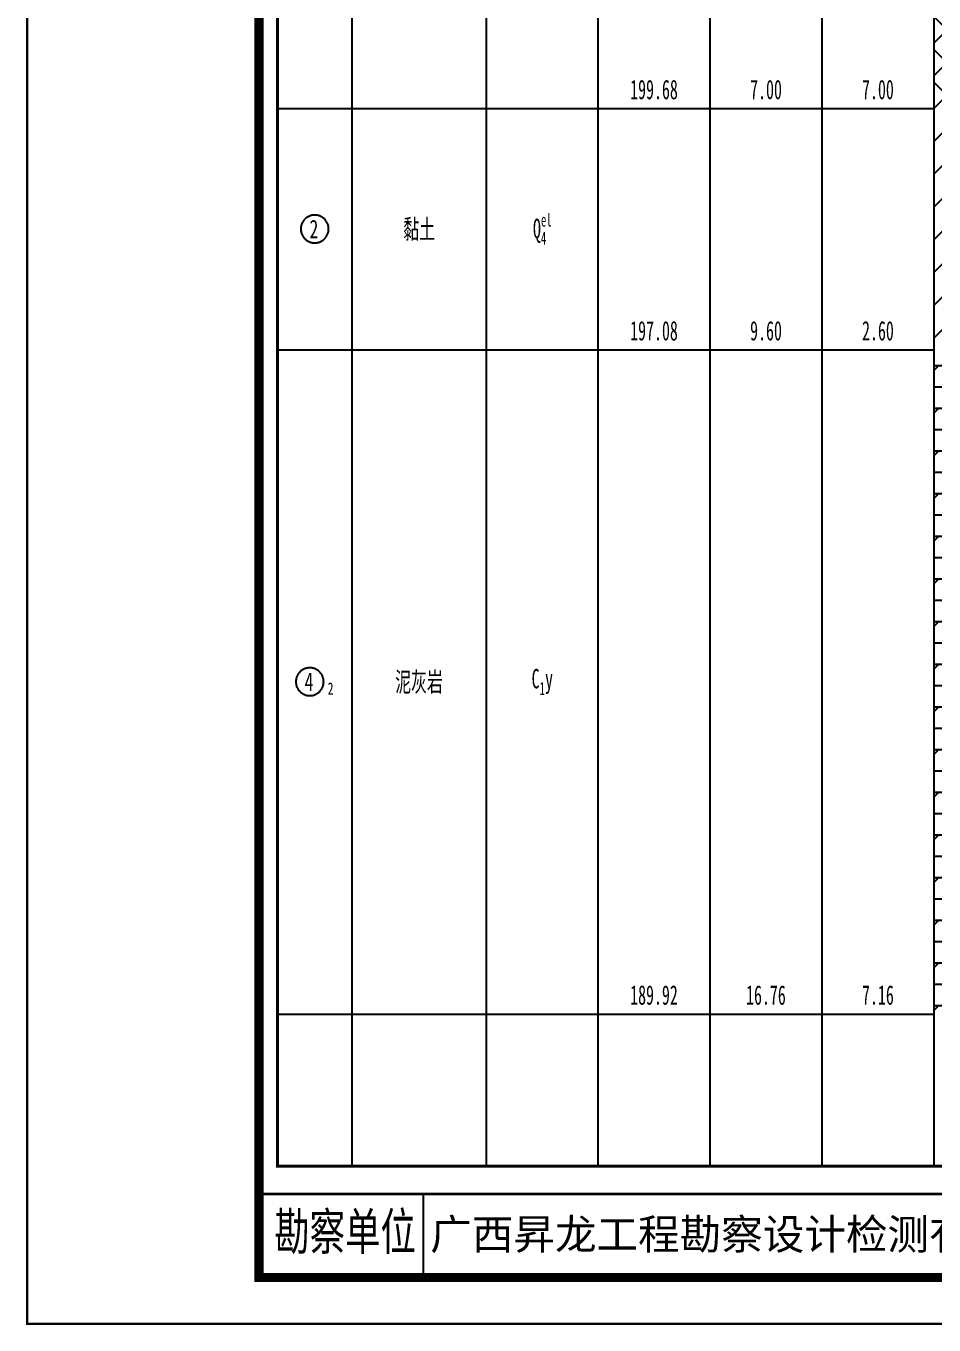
# Model space of a CAD drawing. Header units: millimetres. Extents: x 1264 to 9491, y 619 to 916.
# Drawn here: x 4382 to 4479.9, y 618.8 to 758.8 of the extents above; entities that cross this region are included whole.
import ezdxf
from ezdxf.enums import TextEntityAlignment as Align

# ---------------------------------------------------------------- set-up
doc = ezdxf.new("R2010")
doc.units = ezdxf.units.MM
doc.layers.add('GICAD_POU_TEXTS', color=7, linetype='Continuous')
doc.styles.add('HT', font='simhei.ttf')
doc.styles.add('LZ_FONT', font='simfang_0.ttf', dxfattribs={"width": 0.7, "height": 8})
doc.styles.add('成果图图块', font='simfang_0.ttf', dxfattribs={"height": 2.5})
doc.styles.add('成果图表体', font='simfang_0.ttf', dxfattribs={"width": 0.6, "height": 2.1})

# ---------------------------------------------------------------- blocks, each defined once
blk = doc.blocks.new('ZZT_DCBH_Z.dwg26', base_point=(-0.02, 0))
at = {"color": 7}
blk.add_polyline3d([(-1.52, 0.02, 0), (-1.52, -0.06, 0), (-1.52, -0.13, 0), (-1.51, -0.2, 0), (-1.5, -0.28, 0), (-1.48, -0.35, 0), (-1.46, -0.42, 0), (-1.44, -0.49, 0), (-1.41, -0.56, 0), (-1.38, -0.63, 0), (-1.35, -0.69, 0), (-1.31, -0.76, 0), (-1.27, -0.82, 0), (-1.23, -0.88, 0), (-1.18, -0.94, 0), (-1.14, -0.99, 0), (-1.09, -1.04, 0), (-1.03, -1.1, 0), (-0.98, -1.14, 0), (-0.92, -1.19, 0), (-0.86, -1.23, 0), (-0.8, -1.27, 0), (-0.73, -1.31, 0), (-0.67, -1.34, 0), (-0.6, -1.37, 0), (-0.53, -1.4, 0), (-0.46, -1.42, 0), (-0.39, -1.44, 0), (-0.32, -1.46, 0), (-0.25, -1.47, 0), (-0.17, -1.48, 0), (-0.1, -1.48, 0), (-0.02, -1.48, 0), (0.05, -1.48, 0), (0.12, -1.48, 0), (0.2, -1.47, 0), (0.27, -1.46, 0), (0.34, -1.44, 0), (0.41, -1.42, 0), (0.48, -1.4, 0), (0.55, -1.37, 0), (0.62, -1.34, 0), (0.68, -1.31, 0), (0.75, -1.27, 0), (0.81, -1.23, 0), (0.87, -1.19, 0), (0.93, -1.14, 0), (0.98, -1.1, 0), (1.04, -1.04, 0), (1.09, -0.99, 0), (1.13, -0.94, 0), (1.18, -0.88, 0), (1.22, -0.82, 0), (1.26, -0.76, 0), (1.3, -0.69, 0), (1.33, -0.63, 0), (1.36, -0.56, 0), (1.39, -0.49, 0), (1.41, -0.42, 0), (1.43, -0.35, 0), (1.45, -0.28, 0), (1.46, -0.2, 0), (1.47, -0.13, 0), (1.47, -0.06, 0), (1.48, 0.02, 0), (1.47, 0.09, 0), (1.47, 0.16, 0), (1.46, 0.24, 0), (1.45, 0.31, 0), (1.43, 0.38, 0), (1.41, 0.45, 0), (1.39, 0.52, 0), (1.36, 0.59, 0), (1.33, 0.66, 0), (1.3, 0.72, 0), (1.26, 0.79, 0), (1.22, 0.85, 0), (1.18, 0.91, 0), (1.13, 0.97, 0), (1.09, 1.02, 0), (1.04, 1.08, 0), (0.98, 1.13, 0), (0.93, 1.18, 0), (0.87, 1.22, 0), (0.81, 1.26, 0), (0.75, 1.3, 0), (0.68, 1.34, 0), (0.62, 1.37, 0), (0.55, 1.4, 0), (0.48, 1.43, 0), (0.41, 1.45, 0), (0.34, 1.47, 0), (0.27, 1.49, 0), (0.2, 1.5, 0), (0.12, 1.51, 0), (0.05, 1.51, 0), (-0.02, 1.52, 0), (-0.1, 1.51, 0), (-0.17, 1.51, 0), (-0.25, 1.5, 0), (-0.32, 1.49, 0), (-0.39, 1.47, 0), (-0.46, 1.45, 0), (-0.53, 1.43, 0), (-0.6, 1.4, 0), (-0.67, 1.37, 0), (-0.73, 1.34, 0), (-0.8, 1.3, 0), (-0.86, 1.26, 0), (-0.92, 1.22, 0), (-0.98, 1.18, 0), (-1.03, 1.13, 0), (-1.09, 1.08, 0), (-1.14, 1.02, 0), (-1.18, 0.97, 0), (-1.23, 0.91, 0), (-1.27, 0.85, 0), (-1.31, 0.79, 0), (-1.35, 0.72, 0), (-1.38, 0.66, 0), (-1.41, 0.59, 0), (-1.44, 0.52, 0), (-1.46, 0.45, 0), (-1.48, 0.38, 0), (-1.5, 0.31, 0), (-1.51, 0.24, 0), (-1.52, 0.16, 0), (-1.52, 0.09, 0), (-1.52, 0.02, 0)], dxfattribs=at)
at = {"layer": 'GICAD_POU_TEXTS', "color": 7, "style": '成果图图块', "width": 0.7}
blk.add_text('2', height=2, dxfattribs=at).set_placement((-0.11, -0.99), align=Align.CENTER)
blk = doc.blocks.new('ZZT_DCBH_Y1.dwg21', base_point=(0.51, 0))
at = {"color": 7}
blk.add_polyline3d([(-1.52, 0.02, 0), (-1.52, -0.06, 0), (-1.52, -0.13, 0), (-1.51, -0.2, 0), (-1.5, -0.28, 0), (-1.48, -0.35, 0), (-1.46, -0.42, 0), (-1.44, -0.49, 0), (-1.41, -0.56, 0), (-1.38, -0.63, 0), (-1.35, -0.69, 0), (-1.31, -0.76, 0), (-1.27, -0.82, 0), (-1.23, -0.88, 0), (-1.18, -0.94, 0), (-1.14, -0.99, 0), (-1.09, -1.04, 0), (-1.03, -1.1, 0), (-0.98, -1.14, 0), (-0.92, -1.19, 0), (-0.86, -1.23, 0), (-0.8, -1.27, 0), (-0.73, -1.31, 0), (-0.67, -1.34, 0), (-0.6, -1.37, 0), (-0.53, -1.4, 0), (-0.46, -1.42, 0), (-0.39, -1.44, 0), (-0.32, -1.46, 0), (-0.25, -1.47, 0), (-0.17, -1.48, 0), (-0.1, -1.48, 0), (-0.02, -1.48, 0), (0.05, -1.48, 0), (0.12, -1.48, 0), (0.2, -1.47, 0), (0.27, -1.46, 0), (0.34, -1.44, 0), (0.41, -1.42, 0), (0.48, -1.4, 0), (0.55, -1.37, 0), (0.62, -1.34, 0), (0.68, -1.31, 0), (0.75, -1.27, 0), (0.81, -1.23, 0), (0.87, -1.19, 0), (0.93, -1.14, 0), (0.98, -1.1, 0), (1.04, -1.04, 0), (1.09, -0.99, 0), (1.13, -0.94, 0), (1.18, -0.88, 0), (1.22, -0.82, 0), (1.26, -0.76, 0), (1.3, -0.69, 0), (1.33, -0.63, 0), (1.36, -0.56, 0), (1.39, -0.49, 0), (1.41, -0.42, 0), (1.43, -0.35, 0), (1.45, -0.28, 0), (1.46, -0.2, 0), (1.47, -0.13, 0), (1.47, -0.06, 0), (1.48, 0.02, 0), (1.47, 0.09, 0), (1.47, 0.16, 0), (1.46, 0.24, 0), (1.45, 0.31, 0), (1.43, 0.38, 0), (1.41, 0.45, 0), (1.39, 0.52, 0), (1.36, 0.59, 0), (1.33, 0.66, 0), (1.3, 0.72, 0), (1.26, 0.79, 0), (1.22, 0.85, 0), (1.18, 0.91, 0), (1.13, 0.97, 0), (1.09, 1.02, 0), (1.04, 1.08, 0), (0.98, 1.13, 0), (0.93, 1.18, 0), (0.87, 1.22, 0), (0.81, 1.26, 0), (0.75, 1.3, 0), (0.68, 1.34, 0), (0.62, 1.37, 0), (0.55, 1.4, 0), (0.48, 1.43, 0), (0.41, 1.45, 0), (0.34, 1.47, 0), (0.27, 1.49, 0), (0.2, 1.5, 0), (0.12, 1.51, 0), (0.05, 1.51, 0), (-0.02, 1.52, 0), (-0.1, 1.51, 0), (-0.17, 1.51, 0), (-0.25, 1.5, 0), (-0.32, 1.49, 0), (-0.39, 1.47, 0), (-0.46, 1.45, 0), (-0.53, 1.43, 0), (-0.6, 1.4, 0), (-0.67, 1.37, 0), (-0.73, 1.34, 0), (-0.8, 1.3, 0), (-0.86, 1.26, 0), (-0.92, 1.22, 0), (-0.98, 1.18, 0), (-1.03, 1.13, 0), (-1.09, 1.08, 0), (-1.14, 1.02, 0), (-1.18, 0.97, 0), (-1.23, 0.91, 0), (-1.27, 0.85, 0), (-1.31, 0.79, 0), (-1.35, 0.72, 0), (-1.38, 0.66, 0), (-1.41, 0.59, 0), (-1.44, 0.52, 0), (-1.46, 0.45, 0), (-1.48, 0.38, 0), (-1.5, 0.31, 0), (-1.51, 0.24, 0), (-1.52, 0.16, 0), (-1.52, 0.09, 0), (-1.52, 0.02, 0)], dxfattribs=at)
at = {"layer": 'GICAD_POU_TEXTS', "color": 7, "style": '成果图图块', "width": 0.7}
blk.add_text('4', height=2, dxfattribs=at).set_placement((-0.11, -0.99), align=Align.CENTER)
blk.add_text('2', height=1.33, dxfattribs=at).set_placement((1.9, -1.39))
blk = doc.blocks.new('柱状图图框模板-(昇龙标准).dwg14', base_point=(27, 229))
blk.add_line((42.74, 4.95), (42.74, 13.95))
blk.add_line((42.74, 4.95), (42.74, 13.95))
for points, const_width in [([(0, 0), (210, 0), (210, 297), (0, 297)], 0.25), ([(25, 5), (205, 5), (205, 292), (25, 292)], 1), ([(27, 265), (203, 265), (203, 17), (27, 17)], 0.3)]:
    blk.add_lwpolyline(points, close=True, dxfattribs=dict(const_width=const_width))
at = {"const_width": 0.3}
blk.add_lwpolyline([(25, 14), (205, 14)], dxfattribs=at)
at = {"style": 'LZ_FONT', "width": 0.7}
blk.add_text('勘察单位', height=4, dxfattribs=at).set_placement((26.65, 7.95))
at = {"style": 'HT'}
blk.add_text('广西昇龙工程勘察设计检测有限公司', height=3.2865, dxfattribs=at).set_placement((43.48, 8.02))

msp = doc.modelspace()

# ---------------------------------------------------------------- hatches: boundary and pattern name
at = {"linetype": 'Continuous'}
h = msp.add_hatch(dxfattribs=at)
h.set_pattern_fill('GKSTT', scale=0.5, style=0, pattern_type=2)
h.set_pattern_definition([(45, (0, 0), (-1.767767, 1.767767), []), (135, (0, 0), (-1.767767, -1.767767), [])])
h.paths.add_polyline_path([(4479.9, 749.89), (4494.38, 749.89), (4494.38, 819.89), (4479.9, 819.89)])
h = msp.add_hatch(dxfattribs=at)
h.set_pattern_fill('GKNXT', scale=0.5, style=0, pattern_type=2)
h.set_pattern_definition([(45, (0, 0), (-1.767767, 1.767767), [])])
h.paths.add_polyline_path([(4479.9, 723.89), (4494.38, 723.89), (4494.38, 749.89), (4479.9, 749.89)])
h = msp.add_hatch(dxfattribs=at)
h.set_pattern_fill('GKNHY1', scale=0.5, style=0, pattern_type=2)
h.set_pattern_definition([(0, (0, 0), (0, 2.3), []), (45, (0, 0), (4e-16, 4.5999997), [3.252691, -6.5053825])])
h.paths.add_polyline_path([(4479.9, 652.29), (4494.38, 652.29), (4494.38, 723.89), (4479.9, 723.89)])

# ---------------------------------------------------------------- linework, layer by layer
at = {"color": 0}
for p, q in [((4409.08, 749.89), (4409.08, 819.89)), ((4417.12, 749.89), (4417.12, 819.89)), ((4409.08, 749.89), (4417.12, 749.89)), ((4409.08, 749.89), (4417.12, 749.89)), ((4409.08, 723.89), (4409.08, 749.89)), ((4417.12, 723.89), (4417.12, 749.89)), ((4409.08, 723.89), (4417.12, 723.89)), ((4409.08, 723.89), (4417.12, 723.89)), ((4409.08, 652.29), (4409.08, 723.89)), ((4417.12, 652.29), (4417.12, 723.89)), ((4409.08, 652.29), (4417.12, 652.29))]:
    msp.add_line(p, q, dxfattribs=at)
for points in [[(4409.08, 635.89), (4409.08, 819.89)], [(4417.13, 635.89), (4417.13, 819.89)], [(4417.13, 635.89), (4417.13, 819.89)], [(4417.13, 749.89), (4417.13, 819.89)], [(4431.61, 635.89), (4431.61, 819.89)], [(4431.61, 749.89), (4431.61, 819.89)], [(4431.61, 635.89), (4431.61, 819.89)], [(4431.61, 749.89), (4431.61, 819.89)], [(4443.68, 635.89), (4443.68, 819.89)], [(4443.68, 749.89), (4443.68, 819.89)], [(4443.68, 635.89), (4443.68, 819.89)], [(4443.68, 749.89), (4443.68, 819.89)], [(4455.75, 635.89), (4455.75, 819.89)], [(4455.75, 749.89), (4455.75, 819.89)], [(4455.75, 635.89), (4455.75, 819.89)], [(4455.75, 749.89), (4455.75, 819.89)], [(4467.82, 635.89), (4467.82, 819.89)], [(4467.82, 749.89), (4467.82, 819.89)], [(4467.82, 635.89), (4467.82, 819.89)], [(4467.82, 749.89), (4467.82, 819.89)], [(4479.9, 635.89), (4479.9, 819.89)], [(4479.9, 749.89), (4479.9, 819.89)], [(4479.9, 635.89), (4479.9, 819.89)], [(4417.13, 749.89), (4431.61, 749.89)], [(4417.13, 749.89), (4431.61, 749.89)], [(4417.13, 723.89), (4417.13, 749.89)], [(4431.61, 723.89), (4431.61, 749.89)], [(4431.61, 749.89), (4443.68, 749.89)], [(4431.61, 749.89), (4443.68, 749.89)], [(4431.61, 723.89), (4431.61, 749.89)], [(4443.68, 723.89), (4443.68, 749.89)], [(4443.68, 749.89), (4455.75, 749.89)], [(4443.68, 749.89), (4455.75, 749.89)], [(4443.68, 723.89), (4443.68, 749.89)], [(4455.75, 723.89), (4455.75, 749.89)], [(4455.75, 749.89), (4467.82, 749.89)], [(4455.75, 749.89), (4467.82, 749.89)], [(4455.75, 723.89), (4455.75, 749.89)], [(4467.82, 723.89), (4467.82, 749.89)], [(4467.82, 749.89), (4479.9, 749.89)], [(4467.82, 749.89), (4479.9, 749.89)], [(4467.82, 723.89), (4467.82, 749.89)], [(4479.9, 723.89), (4479.9, 749.89)], [(4417.13, 723.89), (4431.61, 723.89)], [(4417.13, 723.89), (4431.61, 723.89)], [(4417.13, 652.29), (4417.13, 723.89)], [(4431.61, 652.29), (4431.61, 723.89)], [(4431.61, 723.89), (4443.68, 723.89)], [(4431.61, 723.89), (4443.68, 723.89)], [(4431.61, 652.29), (4431.61, 723.89)], [(4443.68, 652.29), (4443.68, 723.89)], [(4443.68, 723.89), (4455.75, 723.89)], [(4443.68, 723.89), (4455.75, 723.89)], [(4443.68, 652.29), (4443.68, 723.89)], [(4455.75, 652.29), (4455.75, 723.89)], [(4455.75, 723.89), (4467.82, 723.89)], [(4455.75, 723.89), (4467.82, 723.89)], [(4455.75, 652.29), (4455.75, 723.89)], [(4467.82, 652.29), (4467.82, 723.89)], [(4467.82, 723.89), (4479.9, 723.89)], [(4467.82, 723.89), (4479.9, 723.89)], [(4467.82, 652.29), (4467.82, 723.89)], [(4479.9, 652.29), (4479.9, 723.89)], [(4417.13, 652.29), (4431.61, 652.29)], [(4431.61, 652.29), (4443.68, 652.29)], [(4443.68, 652.29), (4455.75, 652.29)], [(4455.75, 652.29), (4467.82, 652.29)], [(4467.82, 652.29), (4479.9, 652.29)], [(4409.08, 635.89), (4417.13, 635.89)], [(4417.13, 635.89), (4431.61, 635.89)], [(4431.61, 635.89), (4443.68, 635.89)], [(4443.68, 635.89), (4455.75, 635.89)], [(4455.75, 635.89), (4467.82, 635.89)], [(4467.82, 635.89), (4479.9, 635.89)], [(4479.9, 635.89), (4494.38, 635.89)]]:
    msp.add_lwpolyline(points, dxfattribs=at)

# ---------------------------------------------------------------- block references
for name, p in [('柱状图图框模板-(昇龙标准).dwg14', (4409.08, 847.89)), ('ZZT_DCBH_Z.dwg26', (4413.1, 736.89)), ('ZZT_DCBH_Y1.dwg21', (4413.1, 688.09))]:
    msp.add_blockref(name, p)

# ---------------------------------------------------------------- texts
at = {"color": 0, "style": '成果图表体', "width": 0.6}
for s, height, p in [('199.68', 2.1, (4447.12, 750.89)), ('7.00', 2.1, (4460.06, 750.89)), ('7.00', 2.1, (4472.13, 750.89)), ('黏土', 2.1, (4422.64, 735.84)), ('Q', 2.1, (4436.64, 735.91)), ('el', 1.4, (4437.5, 737.17)), ('4', 1.4, (4437.5, 735.21)), ('197.08', 2.1, (4447.12, 724.89)), ('9.60', 2.1, (4460.06, 724.89)), ('2.60', 2.1, (4472.13, 724.89)), ('泥灰岩', 2.1, (4421.77, 687.04)), ('C', 2.1, (4436.49, 687.39)), ('y', 2.1, (4437.94, 687.39)), ('1', 1.4, (4437.36, 686.69)), ('189.92', 2.1, (4447.12, 653.29)), ('16.76', 2.1, (4459.62, 653.29)), ('7.16', 2.1, (4472.13, 653.29))]:
    msp.add_text(s, height=height, dxfattribs=at).set_placement(p)

doc.saveas('drawing.dxf')
